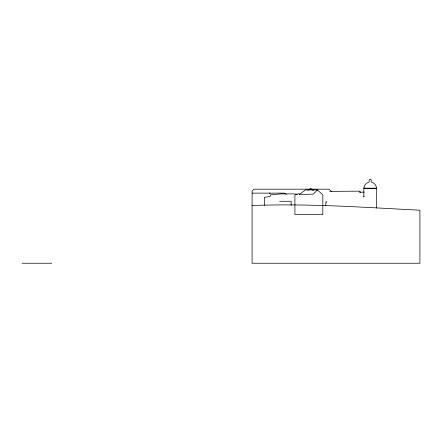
<?xml version="1.0" encoding="UTF-8"?>
<svg xmlns="http://www.w3.org/2000/svg" width="442" height="442" viewBox="0 0 442 442"><rect width="100%" height="100%" fill="white"/><g stroke="black" fill="none" stroke-linecap="round" stroke-linejoin="round"><path stroke-width="0.66" d="M363.981 196.276L363.843 197.027L363.843 188.187L376.672 188.187L376.678 208.099M329.798 191.386L359.236 191.148L360.849 192.336M317.422 189.927L313.323 194.066L300.03 194.723L299.046 193.596L294.913 194.861L294.913 214.602L322.82 214.602L322.82 194.861L317.422 189.927L305.532 189.927L299.273 194.48M307.919 190.209L310.743 188.447L313.56 190.209M309.046 189.856L310.179 189.148M325.914 201.928L326.798 201.856L325.82 202.668L325.754 205.79M252.095 205.519L253.769 205.469C309.168 203.419 364.589 207.386 419.9 210.215L419.9 263.233L252.095 263.233L252.095 191.038L253.946 189.176L310.312 189.176M311.687 189.176L328.87 189.176L331.461 191.253M359.031 192.137L364.225 192.137M252.095 193.126L283.924 193.126L286.344 194.342M279.653 201.276L291.145 201.276L291.145 205.276M22.1 263.233L51.714 263.233M297.278 194.27L293.173 193.872L281.134 193.872L270.305 194.861L270.305 196.342L264.487 197.331L264.487 205.303M269.465 193.126L270.012 193.414L269.786 193.126M311.306 189.148L313.002 190.209M363.965 187.8L363.948 188.391L376.462 188.391C376.529 185.397 374.203 182.579 371.247 182.087C371.932 178.198 368.479 178.192 369.164 182.087C366.412 182.557 364.191 185.021 363.965 187.8"/></g></svg>
